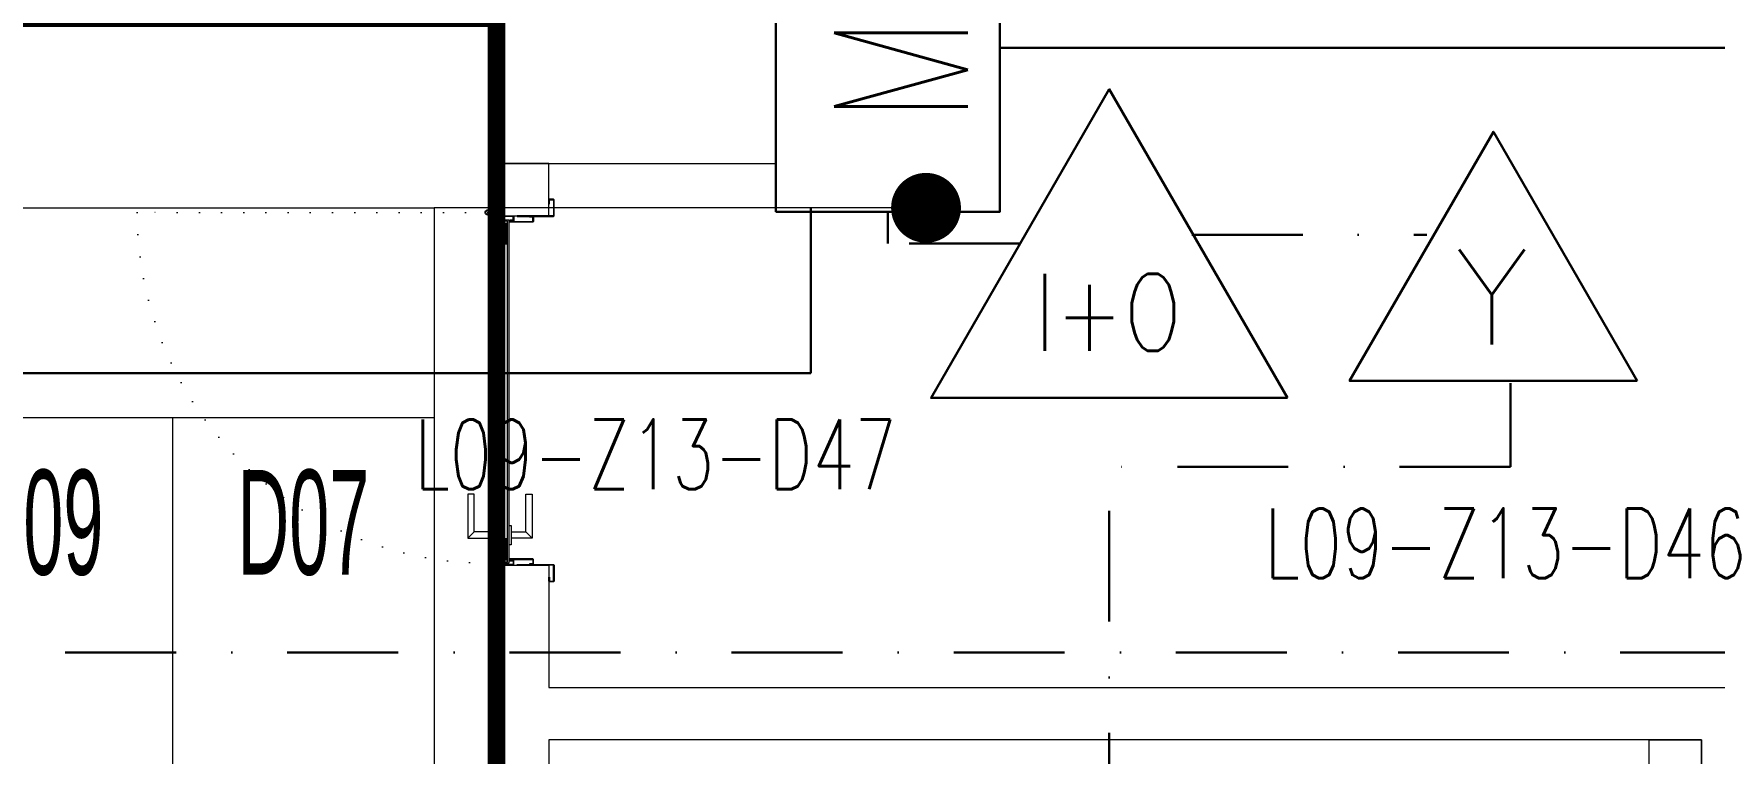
# Model space of a CAD drawing. Header units: metres. Extents: x -19121 to 152404, y -12107 to 29421.
# Drawn here: x 59527.5 to 60008.7, y 3031.1 to 3237.1 of the extents above; entities that cross this region are included whole.
import ezdxf
from ezdxf.enums import TextEntityAlignment as Align

# ---------------------------------------------------------------- set-up
doc = ezdxf.new("R2010")
doc.units = ezdxf.units.M
doc.header["$LTSCALE"] = 50
doc.header["$MEASUREMENT"] = 0
for name, pattern in [('DASHDOT', [25.4, 12.7, -6.35, 0, -6.35]), ('DOT2', [0.125, 0, -0.125]), ('HIDDEN', [0.375, 0.25, -0.125])]:
    doc.linetypes.add(name, pattern=pattern)
doc.layers.get('0').update_dxf_attribs({"color": 9, "lineweight": 9})
for name, color, linetype, lineweight in [('00', 9, 'Continuous', 9), ('01', 9, 'Continuous', 9), ('06B', 9, 'Continuous', 9), ('06D', 9, 'Continuous', 9), ('10', 9, 'Continuous', 9), ('20', 9, 'DOT2', 9), ('21_mahal200', 9, 'Continuous', 9), ('E-DEDEKTÖR NUMARALARI', 20, 'Continuous', 30), ('E-KABLO', 7, 'Continuous', 30), ('E-KOMBİNE DEDEKTÖR (ISI+OPTİK DUMAN)', 7, 'Continuous', 30), ('E-YÜKSELTİLMİŞ DÖŞEME İÇİNDE DUMAN DEDEKTÖRÜ', 7, 'Continuous', 30)]:
    doc.layers.add(name, color=color, linetype=linetype, lineweight=lineweight)
doc.styles.add('Arial', font='arial.ttf', dxfattribs={"height": 2.5})
doc.styles.add('E-YAZI', font='txttw.shx', dxfattribs={"height": 200})
doc.styles.add('MuuM_TEXT-STANDART', font='ARIALN.TTF')
doc.dimstyles.new('MuuM_DIM200', dxfattribs={"dimscale": 20, "dimtxt": 2, "dimasz": 1, "dimexe": 1, "dimexo": 1, "dimgap": 1, "dimtad": 1, "dimdec": 1, "dimrnd": 0.5, "dimdsep": 46, "dimtxsty": 'MuuM_TEXT-STANDART', "dimblk": 'ARCHTICK', "dimcen": 0, "dimdle": 0.15, "dimclrd": 256, "dimclre": 256, "dimclrt": 256, "dimadec": 0, "dimazin": 0, "dimtfac": 5, "dimtdec": 1, "dimtix": 1, "dimtmove": 2, "dimatfit": 3, "dimldrblk": 'DOT', "dimfxl": 3, "dimfxlon": 1, "dimtolj": 1, "dimlwd": -1, "dimlwe": -1, "dimarcsym": 0})

# ---------------------------------------------------------------- blocks, each defined once
blk = doc.blocks.new('100_KOMBİNE DEDEKTÖR (ISI+OPTİK DUMAN) 085')
at = {"layer": 'E-KOMBİNE DEDEKTÖR (ISI+OPTİK DUMAN)', "color": 4}
blk.add_lwpolyline([(2.55, 0), (0, 4.416), (-2.55, 0)], close=True, dxfattribs=at)
at = {"layer": 'E-KOMBİNE DEDEKTÖR (ISI+OPTİK DUMAN)', "color": 3, "style": 'E-YAZI', "width": 0.8}
blk.add_text('I+O', height=1.1016, dxfattribs=at).set_placement((-0.018, 1.224), align=Align.MIDDLE)
blk = doc.blocks.new('100_YÜKSELTİLMİŞ DÖŞEME İÇİNDE DUMAN DEDEKTÖRÜ 085')
at = {"layer": 'E-YÜKSELTİLMİŞ DÖŞEME İÇİNDE DUMAN DEDEKTÖRÜ', "color": 4}
blk.add_lwpolyline([(2.059, 0), (0, 3.566), (-2.059, 0)], close=True, dxfattribs=at)
at = {"layer": 'E-YÜKSELTİLMİŞ DÖŞEME İÇİNDE DUMAN DEDEKTÖRÜ', "color": 3, "style": 'E-YAZI'}
blk.add_text('Y', height=1.36, dxfattribs=at).set_placement((-0.022, 1.201), align=Align.MIDDLE)
blk = doc.blocks.new('E-MODUL PANOLARI')
at = {"layer": 'E-KABLO', "color": 1}
blk.add_lwpolyline([(-49.03, 66.92), (49.03, 66.92), (49.03, 0), (-49.03, 0)], close=True, dxfattribs=at)
at = {"layer": 'E-KABLO', "color": 1, "style": 'E-YAZI', "width": 0.8}
blk.add_text('MP', height=40, dxfattribs=at).set_placement((-22.97, 9.54))
blk = doc.blocks.new('p-kolon_80x80')
blk.add_lwpolyline([(-40, -40), (40, -40), (40, 40), (-40, 40)], close=True)
blk = doc.blocks.new('1.bod.mimari.elk')
at = {"layer": '01'}
blk.add_blockref('p-kolon_80x80', (3700, -5390), dxfattribs=at)
blk = doc.blocks.new('p-işyeri')
at = {"color": 0, "const_width": 2}
blk.add_lwpolyline([(200, 0), (200, 700), (-200, 700), (-200, 0)], close=True, dxfattribs=at)
blk = doc.blocks.new('gr-p-barel kilitli kapı kolu')
at = {"flags": 128}
for points in [[(-0.9, 0.8), (-0.9, 4.9), (-11.7, 4.9), (-11.7, 6.7), (0.9, 6.7), (0.9, 0.8)], [(-0.8, 5), (0.8, 6.6)]]:
    blk.add_lwpolyline(points, dxfattribs=at)
blk.add_lwpolyline([(-2.75, 0), (-2.75, 0.7), (2.75, 0.7), (2.75, 0)])
blk.add_lwpolyline([(-1.3, 0.7), (1.3, 0.7), (1.3, 0.8), (-1.3, 0.8)], close=True)
blk = doc.blocks.new('prf-scr2')
at = {"linetype": 'DOT2', "ltscale": 10}
blk.add_line((0, 0.19), (0, -1.06), dxfattribs=at)
for p, q in [((0.09, -0.24), (-0.09, -0.2)), ((-0.09, -0.24), (0.09, -0.28)), ((0.09, -0.32), (-0.09, -0.28)), ((-0.09, -0.32), (0.09, -0.36)), ((0.09, -0.4), (-0.09, -0.36)), ((-0.09, -0.4), (0.09, -0.44)), ((0.09, -0.48), (-0.09, -0.44)), ((-0.09, -0.48), (0.09, -0.52)), ((0.09, -0.56), (-0.09, -0.52)), ((-0.09, -0.56), (0.09, -0.6)), ((0.09, -0.64), (-0.09, -0.6)), ((-0.09, -0.64), (0.09, -0.68)), ((0.09, -0.72), (-0.09, -0.68)), ((-0.09, -0.72), (0.09, -0.76)), ((0.06, -0.84), (-0.08, -0.76)), ((-0.07, -0.8), (0.06, -0.84)), ((0.09, -0.17), (0, -0.15)), ((0, -0.18), (0.09, -0.2))]:
    blk.add_line(p, q)
blk.add_lwpolyline([(0.23, 0), (-0.23, 0), (-0.23, -0.01), (-0.12, -0.14), (0.12, -0.14), (0.23, -0.01), (0.23, 0)], close=True)
for points in [[(0.23, -0.01), (-0.23, -0.01)], [(-0.09, -0.14), (-0.09, -0.2), (-0.12, -0.22), (-0.12, -0.23), (-0.09, -0.24), (-0.09, -0.28), (-0.12, -0.3), (-0.12, -0.31), (-0.09, -0.32), (-0.09, -0.36), (-0.12, -0.38), (-0.12, -0.39), (-0.09, -0.4), (-0.09, -0.44), (-0.12, -0.46), (-0.12, -0.46), (-0.09, -0.48), (-0.09, -0.52), (-0.12, -0.54), (-0.12, -0.54), (-0.09, -0.56), (-0.09, -0.6), (-0.12, -0.62), (-0.12, -0.62), (-0.09, -0.64), (-0.09, -0.68), (-0.12, -0.69), (-0.12, -0.7), (-0.09, -0.72), (-0.09, -0.73), (-0.08, -0.76), (-0.1, -0.77), (-0.1, -0.78), (-0.07, -0.8), (-0.01, -0.94), (0, -0.95), (0.01, -0.94), (0.08, -0.76), (0.09, -0.76), (0.12, -0.74), (0.12, -0.73), (0.09, -0.72), (0.09, -0.68), (0.12, -0.66), (0.12, -0.66), (0.09, -0.64), (0.09, -0.6), (0.12, -0.58), (0.12, -0.58), (0.09, -0.56), (0.09, -0.52), (0.12, -0.5), (0.12, -0.5), (0.09, -0.48), (0.09, -0.44), (0.12, -0.43), (0.12, -0.42), (0.09, -0.4), (0.09, -0.36), (0.12, -0.35), (0.12, -0.34), (0.09, -0.32), (0.09, -0.28), (0.12, -0.27), (0.12, -0.26), (0.09, -0.24), (0.09, -0.2), (0.12, -0.19), (0.12, -0.18), (0.09, -0.17), (0.09, -0.14)]]:
    blk.add_lwpolyline(points)
blk = doc.blocks.new('K-SAC-01')
at = {"layer": '10'}
for points in [[(-4.6, 16.2, -0.414214), (-4.5, 16.3), (-0.1, 16.3, -0.414214), (0, 16.2), (0, 5.9), (0.2, 5.9), (0.2, 16.2, 0.414214), (-0.1, 16.5), (-4.5, 16.5, 0.414214), (-4.8, 16.2), (-4.8, 15.3, 0.414214), (-4.5, 15), (-3.4, 15), (-3.4, 15.2), (-4.5, 15.2, -0.414214), (-4.6, 15.3)], [(104.6, 16.2, 0.414214), (104.5, 16.3), (100.1, 16.3, 0.414214), (100, 16.2), (100, 5.9), (99.8, 5.9), (99.8, 16.2, -0.414214), (100.1, 16.5), (104.5, 16.5, -0.414214), (104.8, 16.2), (104.8, 15.3, -0.414214), (104.5, 15), (103.4, 15), (103.4, 15.2), (104.5, 15.2, 0.414214), (104.6, 15.3)], [(0.2, 10.3, -0.414214), (0.5, 10.6), (1.5, 10.6, -0.414214), (1.8, 10.3), (1.8, 3.9, -0.414214), (1.5, 3.6, -0.414214), (1.2, 3.9), (1.2, 4.8), (0.2, 4.8), (0.2, -1.2, -0.414214), (-0.1, -1.5), (-4.5, -1.5, -0.414214), (-4.8, -1.2), (-4.8, -0.3, -0.414214), (-4.5, 0), (-3.4, 0), (-3.4, -0.2), (-4.5, -0.2, 0.414214), (-4.6, -0.3), (-4.6, -1.2, 0.414214), (-4.5, -1.3), (-0.1, -1.3, 0.414214), (0, -1.2), (0, 5), (1.4, 5), (1.4, 3.9, 0.414214), (1.5, 3.8, 0.414214), (1.6, 3.9), (1.6, 10.3, 0.414214), (1.5, 10.4), (0.5, 10.4, 0.414214), (0.4, 10.3), (0.4, 9.4), (0.2, 9.4)], [(99.8, 10.3, 0.414214), (99.5, 10.6), (98.5, 10.6, 0.414214), (98.2, 10.3), (98.2, 3.9, 0.414214), (98.5, 3.6, 0.414214), (98.8, 3.9), (98.8, 4.8), (99.8, 4.8), (99.8, -1.2, 0.414214), (100.1, -1.5), (104.5, -1.5, 0.414214), (104.8, -1.2), (104.8, -0.3, 0.414214), (104.5, 0), (103.4, 0), (103.4, -0.2), (104.5, -0.2, -0.414214), (104.6, -0.3), (104.6, -1.2, -0.414214), (104.5, -1.3), (100.1, -1.3, -0.414214), (100, -1.2), (100, 5), (98.6, 5), (98.6, 3.9, -0.414214), (98.5, 3.8, -0.414214), (98.4, 3.9), (98.4, 10.3, -0.414214), (98.5, 10.4), (99.5, 10.4, -0.414214), (99.6, 10.3), (99.6, 9.4), (99.8, 9.4)], [(-0.38, -2.01), (1, -1.37), (1, 1.5), (1.2, 1.5), (1.2, -1.5), (-0.27, -2.18, -14.796002)]]:
    blk.add_lwpolyline(points, format="xyb", close=True, dxfattribs=at)
for points in [[(98.8, 0.15), (98.8, 2.15), (99.1, 2.15), (99.1, 3.19), (1.5, 3.19), (1.5, 2.15), (1.8, 2.15), (1.8, 0.15), (1.5, 0.15), (1.5, 1.85), (1.2, 1.85), (1.2, 3.49), (99.4, 3.49), (99.4, 1.85), (99.1, 1.85), (99.1, 0.15)], [(98.8, 2.15), (98.8, 0.15), (99.4, 0.15), (99.4, -1.5), (1.2, -1.5), (1.2, 0.15), (1.8, 0.15), (1.8, 2.15), (2.1, 2.15), (2.1, -0.15), (1.5, -0.15), (1.5, -1.2), (99.1, -1.2), (99.1, -0.15), (98.5, -0.15), (98.5, 2.15), (98.8, 2.15)]]:
    blk.add_lwpolyline(points, dxfattribs=at)
for points in [[(2.1, 3), (8.1, 3), (8.1, -1), (2.1, -1)], [(2.4, 2.7), (7.8, 2.7), (7.8, -0.7), (2.4, -0.7)], [(98.5, 3), (92.5, 3), (92.5, -1), (98.5, -1)], [(98.2, 2.7), (92.8, 2.7), (92.8, -0.7), (98.2, -0.7)]]:
    blk.add_lwpolyline(points, close=True, dxfattribs=at)
blk.add_circle((-0.95, -2.5), 0.55, dxfattribs=at)
at = {"layer": '20', "linetype": 'HIDDEN'}
for points in [[(-0.2, -1.3), (-0.2, 0), (-1.7, 0), (-1.7, -1.3)], [(-0.4, -1.99), (-0.4, -0.2), (-1.5, -0.2), (-1.5, -1.99)]]:
    blk.add_lwpolyline(points, dxfattribs=at)
at = {"layer": '20'}
blk.add_lwpolyline([(-0.95, -2.5), (-0.95, -102.85)], dxfattribs=at)
blk.add_arc((-0.95, -2.5), 100.35, 270, 1.5131, dxfattribs=at)
at = {"layer": '06B'}
blk.add_blockref('gr-p-barel kilitli kapı kolu', (91.4, 3.51), dxfattribs=at)
at = {"layer": '06B', "xscale": -1, "rotation": 180}
blk.add_blockref('gr-p-barel kilitli kapı kolu', (91.4, -1.51), dxfattribs=at)
at = {"layer": '10', "xscale": -1, "rotation": 90}
blk.add_blockref('prf-scr2', (1.5, 1), dxfattribs=at)
at = {"layer": '10', "rotation": 270}
blk.add_blockref('prf-scr2', (99.1, 1.22), dxfattribs=at)
blk = doc.blocks.new('_ArchTick')
at = {"color": 0, "linetype": 'ByBlock', "const_width": 0.15}
blk.add_lwpolyline([(-0.5, -0.5), (0.5, 0.5)], dxfattribs=at)
blk = doc.blocks.new('_Dot')
at = {"color": 0, "linetype": 'ByBlock', "lineweight": -2}
blk.add_line((-0.5, 0), (-1, 0), dxfattribs=at)
at = {"color": 0, "linetype": 'ByBlock', "const_width": 0.5}
blk.add_lwpolyline([(-0.25, 0, 1), (0.25, 0, 1)], format="xyb", close=True, dxfattribs=at)
blk = doc.blocks.new('0_roomno2')
blk.add_lwpolyline([(19.375, -10.5), (0, -10.5), (0, 0), (19.375, 0)], close=True)
for points in [[(0, -3), (19.375, -3)], [(8.125, -3), (8.125, -10.5)], [(11.875, -3), (11.875, -10.5)], [(15.625, -3), (15.625, -10.5)], [(0, -6.75), (8.125, -6.75)]]:
    blk.add_lwpolyline(points)
at = {"style": 'MuuM_TEXT-STANDART', "width": 0.6}
blk.add_text('H:', height=1.5, dxfattribs=at).set_placement((0.35, -8.608), align=Align.MIDDLE_LEFT)
at = {"style": 'Arial'}
blk.add_attdef('ODANO', (0, 1.17), '', height=2, dxfattribs=at)
blk.add_attdef('MEKANADI', text='', height=2, dxfattribs=at).set_placement((0.35, -3), align=Align.BOTTOM_LEFT)
at = {"style": 'MuuM_TEXT-STANDART', "width": 0.6}
for tag, p in [('YER01', (10, -4.5)), ('TAVAN01', (13.75, -4.5)), ('DUVAR01', (17.5, -4.5)), ('YER02', (10, -6.75)), ('TAVAN02', (13.75, -6.75)), ('DUVAR02', (17.5, -6.75)), ('YER03', (10, -9)), ('TAVAN03', (13.75, -9)), ('DUVAR03', (17.5, -9))]:
    blk.add_attdef(tag, text='', height=1.5, dxfattribs=at).set_placement(p, align=Align.MIDDLE_CENTER)
for tag, p in [('M2', (0.35, -4.875)), ('TEMIZTAVANYUKSEKLIGI', (1.8, -8.608))]:
    blk.add_attdef(tag, text='', height=1.5, dxfattribs=at).set_placement(p, align=Align.MIDDLE_LEFT)
blk = doc.blocks.new('1.bod.mimari1.elk')
at = {"layer": '00'}
for points in [[(3660, -5445), (3675, -5445), (3675, -5430)], [(3675, -5430), (3660, -5430), (3660, -5445)], [(3695.2, -6000), (3675, -6000), (3675, -6000), (3660, -6000), (3660, -5545), (3675, -5545), (3675, -5580), (4020, -5580)], [(4005, -5595), (3675, -5595), (3675, -5985), (3695.2, -5985)], [(3990, -5595), (3675, -5595), (3675, -5610), (3990, -5610), (3990, -5595)], [(3785.2, -5985), (4005, -5985), (4005, -5595)], [(4005, -5595), (4005, -5985), (3990, -5985), (3990, -5595), (4005, -5595)]]:
    blk.add_lwpolyline(points, dxfattribs=at)
at = {"layer": '20', "ltscale": 2, "const_width": 5}
blk.add_lwpolyline([(4440, -7830), (3660, -7830), (3660, -4550), (4440, -4550)], close=True, dxfattribs=at)
at = {"rotation": 270}
blk.add_blockref('K-SAC-01', (3660, -5445), dxfattribs=at)
at = {"layer": '06D', "color": 89, "linetype": 'HIDDEN', "true_color": 0x2e4d23, "rotation": 90}
blk.add_blockref('p-işyeri', (3660, -5590), dxfattribs=at)
at = {"layer": '21_mahal200'}
ref = blk.add_blockref('0_roomno2', (3254.7, -5442.72), dxfattribs=dict(at, xscale=20, yscale=20, zscale=20))
ref.add_attrib('ODANO', 'B1-51', (3254.7, -5434.08), dxfattribs={"layer": '0', "height": 40, "style": 'Arial'})
ref.add_attrib('MEKANADI', 'ELEK.O.', dxfattribs={"layer": '0', "height": 40, "style": 'Arial'}).set_placement((3261.7, -5502.72), align=Align.BOTTOM_LEFT)
ref.add_attrib('M2', '#### m2', dxfattribs={"layer": '0', "height": 30, "style": 'MuuM_TEXT-STANDART', "width": 0.6}).set_placement((3261.7, -5540.22), align=Align.MIDDLE_LEFT)
ref.add_attrib('TEMIZTAVANYUKSEKLIGI', '2.90 M', dxfattribs={"layer": '0', "height": 30, "style": 'MuuM_TEXT-STANDART', "width": 0.6}).set_placement((3290.7, -5614.88), align=Align.MIDDLE_LEFT)
ref.add_attrib('YER01', 'Y01', dxfattribs={"layer": '0', "height": 30, "style": 'MuuM_TEXT-STANDART', "width": 0.6}).set_placement((3454.7, -5532.72), align=Align.MIDDLE_CENTER)
ref.add_attrib('TAVAN01', 'T09', dxfattribs={"layer": '0', "height": 30, "style": 'MuuM_TEXT-STANDART', "width": 0.6}).set_placement((3529.7, -5532.72), align=Align.MIDDLE_CENTER)
ref.add_attrib('DUVAR01', 'D07', dxfattribs={"layer": '0', "height": 30, "style": 'MuuM_TEXT-STANDART', "width": 0.6}).set_placement((3604.7, -5532.72), align=Align.MIDDLE_CENTER)
blk.add_leader([(3782.97, -5442.72), (3642.2, -5442.72)], dimstyle='MuuM_DIM200', override={"dimasz": 1, "dimfxl": 10}, dxfattribs=at)

msp = doc.modelspace()

# ---------------------------------------------------------------- linework, layer by layer
at = {"layer": 'E-KABLO', "color": 5, "linetype": 'Continuous', "ltscale": 0.05}
for p, q in [((59804.07, 3233.06), (60070.2, 3233.06)), ((59750, 3187.28), (59750, 3140)), ((59750, 3140), (58383.9, 3140))]:
    msp.add_line(p, q, dxfattribs=at)
at = {"layer": 'E-KABLO', "color": 6, "linetype": 'DASHDOT', "ltscale": 0.05}
for p, q in [((59772.03, 3177.06), (59772.03, 3186.11)), ((59809.94, 3177.06), (59772.03, 3177.06)), ((59859.06, 3179.56), (59926.33, 3179.56)), ((59950.27, 3137.08), (59950.27, 3113.16)), ((59835.43, 2814.42), (59835.43, 3113.16)), ((59950.27, 3113.16), (59835.43, 3113.16))]:
    msp.add_line(p, q, dxfattribs=at)
at = {"layer": 'E-KABLO', "color": 3, "linetype": 'DASHDOT', "ltscale": 0.05}
msp.add_line((60077.06, 3060), (58956.85, 3060), dxfattribs=at)

# ---------------------------------------------------------------- block references
at = {"layer": '06D'}
for name in ['1.bod.mimari.elk', '1.bod.mimari1.elk']:
    msp.add_blockref(name, (56000, 8630), dxfattribs=at)
at = {"layer": 'E-KABLO', "color": 1, "xscale": 0.9573524716947202, "yscale": 0.9573524716947202, "zscale": 0.9573524716947202, "rotation": 90}
msp.add_blockref('E-MODUL PANOLARI', (59804.07, 3233.06), dxfattribs=at)
at = {"layer": 'E-KOMBİNE DEDEKTÖR (ISI+OPTİK DUMAN)', "xscale": 20, "yscale": 20, "zscale": 20}
msp.add_blockref('100_KOMBİNE DEDEKTÖR (ISI+OPTİK DUMAN) 085', (59835.43, 3132.89), dxfattribs=at)
at = {"layer": 'E-YÜKSELTİLMİŞ DÖŞEME İÇİNDE DUMAN DEDEKTÖRÜ', "xscale": 20, "yscale": 20, "zscale": 20}
msp.add_blockref('100_YÜKSELTİLMİŞ DÖŞEME İÇİNDE DUMAN DEDEKTÖRÜ 085', (59945.41, 3137.72), dxfattribs=at)

# ---------------------------------------------------------------- texts
at = {"layer": 'E-DEDEKTÖR NUMARALARI', "style": 'E-YAZI', "width": 0.7}
for s, p in [('L09-Z13-D47', (59636.49, 3106.7)), ('L09-Z13-D46', (59879.82, 3081.23))]:
    msp.add_text(s, height=20, dxfattribs=at).set_placement(p)

doc.saveas('drawing.dxf')
